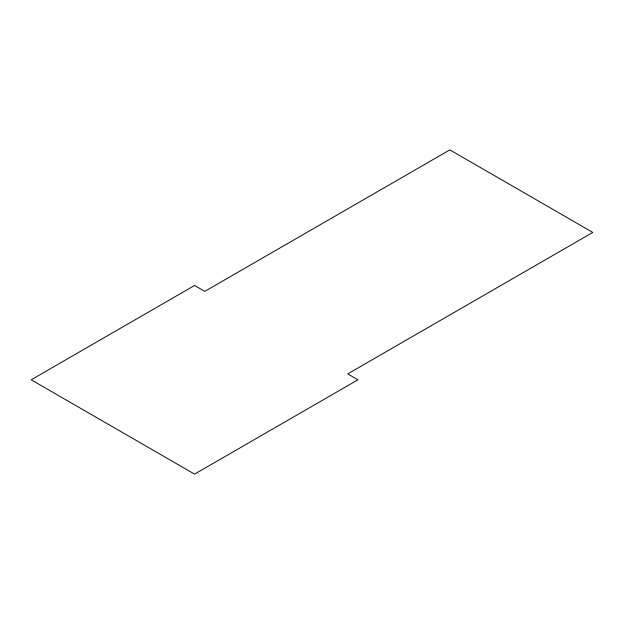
<?xml version="1.0" encoding="UTF-8"?>
<svg xmlns="http://www.w3.org/2000/svg" width="624" height="624" viewBox="0 0 624 624"><rect width="100%" height="100%" fill="white"/><g stroke="black" fill="none" stroke-linecap="round" stroke-linejoin="round"><path stroke-width="0.94" d="M194.571 285.472L31.2 379.798L194.571 474.115L357.95 379.798L347.74 373.901L592.8 232.417L449.849 149.885L204.789 291.369L194.571 285.472"/></g></svg>
